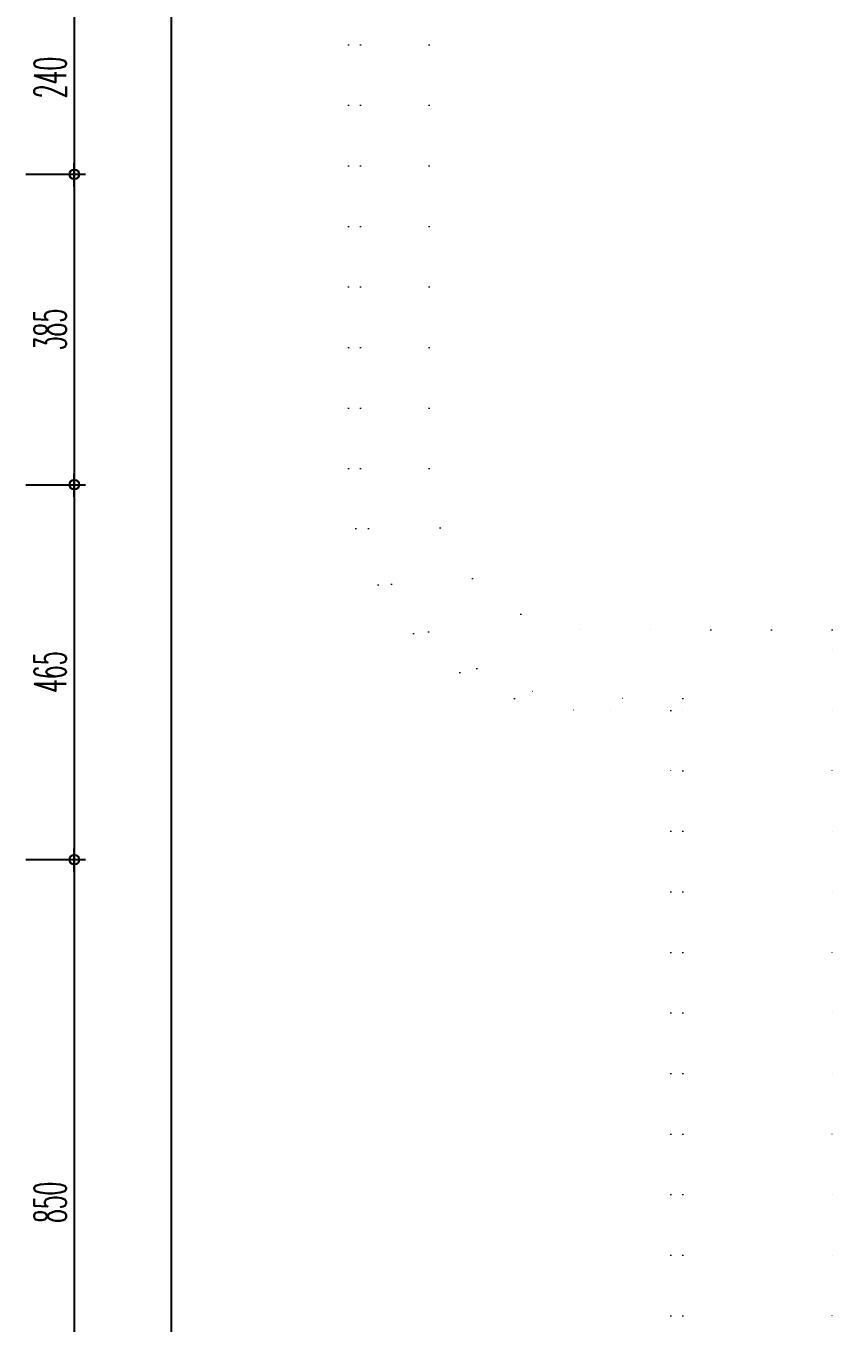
# Model space of a CAD drawing. Extents: x -5598 to 26293, y -3808 to 13850.
# Drawn here: x 21930 to 22930, y 3720 to 5329 of the extents above; entities that cross this region are included whole.
import ezdxf

# ---------------------------------------------------------------- set-up
doc = ezdxf.new("R2010")
doc.units = 0
doc.header["$LTSCALE"] = 100
doc.header["$MEASUREMENT"] = 0
doc.linetypes.add('DOT', pattern=[0.25, 0, -0.25])
doc.layers.add('OLCU DIS', color=7, linetype='Continuous')
doc.layers.add('YOLLAR', color=7, linetype='Continuous', lineweight=15)
doc.styles.add('olcu', font='romans.shx', dxfattribs={"width": 0.5})
doc.dimstyles.new('1-200', dxfattribs={"dimtxt": 40, "dimasz": 2, "dimexe": 0, "dimexo": 0, "dimgap": 10, "dimtad": 1, "dimdec": 4, "dimrnd": 0.1, "dimzin": 9, "dimdsep": 46, "dimtxsty": 'olcu', "dimblk1": 'SOL', "dimblk2": 'SAG', "dimsah": 1, "dimcen": 0, "dimse1": 1, "dimse2": 1, "dimclre": 13, "dimadec": 0, "dimazin": 0, "dimtfac": 1, "dimtdec": 4, "dimtix": 1, "dimtmove": 2, "dimatfit": 2, "dimldrblk": 'SOL', "dimfxl": 0, "dimtolj": 1, "dimarcsym": 0})

# ---------------------------------------------------------------- blocks, each defined once
blk = doc.blocks.new('*U550')
at = {"color": 0, "linetype": 'ByBlock', "ltscale": 3}
for p, q in [((16450, -7540), (16450, -400)), ((16465, -7540), (16465, -400)), ((16550, -7540), (16550, -400)), ((17049.9, -7740), (16750, -7740)), ((17049.9, -15650), (17049.9, -7740)), ((16864.9, -7825), (16750, -7825)), ((16864.9, -15650), (16864.9, -7825)), ((16849.9, -7840), (16750, -7840)), ((16849.9, -15650), (16849.9, -7840))]:
    blk.add_line(p, q, dxfattribs=at)
for radius in [300, 285, 200]:
    blk.add_arc((16750, -7540), radius, 180, 270, dxfattribs=at)
blk = doc.blocks.new('SOL')
at = {"color": 0}
for p, q in [((0, 30), (0, -6.96)), ((7.58, 0), (-6.97, 0))]:
    blk.add_line(p, q, dxfattribs=at)
blk.add_circle((0, 0), 3, dxfattribs=at)
blk = doc.blocks.new('SAG')
at = {"color": 0}
for p, q in [((7.58, 0), (-6.97, 0)), ((0, -30), (0, 6.96))]:
    blk.add_line(p, q, dxfattribs=at)
blk.add_circle((0, 0), 3, dxfattribs=at)
blk = doc.blocks.new('*D462')
at = {"layer": 'OLCU DIS', "color": 0, "lineweight": -2, "transparency": 16777216}
blk.add_line((21990, 5383), (21990, 5147), dxfattribs=at)
at = {"layer": 'OLCU DIS', "color": 0, "lineweight": -2, "transparency": 16777216, "xscale": 2, "yscale": 2, "zscale": 2}
for name, p, rotation in [('SOL', (21990, 5385), 90), ('SAG', (21990, 5145), 270)]:
    blk.add_blockref(name, p, dxfattribs=dict(at, rotation=rotation))
at = {"layer": 'OLCU DIS', "color": 0, "transparency": 16777216, "insert": (21960, 5265), "char_height": 40, "attachment_point": 5, "rotation": 90, "style": 'olcu'}
blk.add_mtext('\\A1;240', dxfattribs=at)
blk = doc.blocks.new('*D463')
at = {"layer": 'OLCU DIS', "color": 0, "lineweight": -2, "transparency": 16777216}
blk.add_line((21990, 5143), (21990, 4762), dxfattribs=at)
at = {"layer": 'OLCU DIS', "color": 0, "lineweight": -2, "transparency": 16777216, "xscale": 2, "yscale": 2, "zscale": 2}
for name, p, rotation in [('SOL', (21990, 5145), 90), ('SAG', (21990, 4760), 270)]:
    blk.add_blockref(name, p, dxfattribs=dict(at, rotation=rotation))
at = {"layer": 'OLCU DIS', "color": 0, "transparency": 16777216, "insert": (21960, 4952.5), "char_height": 40, "attachment_point": 5, "rotation": 90, "style": 'olcu'}
blk.add_mtext('\\A1;385', dxfattribs=at)
blk = doc.blocks.new('*D464')
at = {"layer": 'OLCU DIS', "color": 0, "lineweight": -2, "transparency": 16777216}
blk.add_line((21990, 4758), (21990, 4297), dxfattribs=at)
at = {"layer": 'OLCU DIS', "color": 0, "lineweight": -2, "transparency": 16777216, "xscale": 2, "yscale": 2, "zscale": 2}
for name, p, rotation in [('SOL', (21990, 4760), 90), ('SAG', (21990, 4295), 270)]:
    blk.add_blockref(name, p, dxfattribs=dict(at, rotation=rotation))
at = {"layer": 'OLCU DIS', "color": 0, "transparency": 16777216, "insert": (21960, 4527.5), "char_height": 40, "attachment_point": 5, "rotation": 90, "style": 'olcu'}
blk.add_mtext('\\A1;465', dxfattribs=at)
blk = doc.blocks.new('*D465')
at = {"layer": 'OLCU DIS', "color": 0, "lineweight": -2, "transparency": 16777216}
blk.add_line((21990, 4293), (21990, 3447), dxfattribs=at)
at = {"layer": 'OLCU DIS', "color": 0, "lineweight": -2, "transparency": 16777216, "xscale": 2, "yscale": 2, "zscale": 2}
for name, p, rotation in [('SOL', (21990, 4295), 90), ('SAG', (21990, 3445), 270)]:
    blk.add_blockref(name, p, dxfattribs=dict(at, rotation=rotation))
at = {"layer": 'OLCU DIS', "color": 0, "transparency": 16777216, "insert": (21960, 3870), "char_height": 40, "attachment_point": 5, "rotation": 90, "style": 'olcu'}
blk.add_mtext('\\A1;850', dxfattribs=at)
blk = doc.blocks.new('*D472')
at = {"layer": 'OLCU DIS', "color": 0, "lineweight": -2, "transparency": 16777216}
blk.add_line((22110, 12638), (22110, -338), dxfattribs=at)
at = {"layer": 'OLCU DIS', "color": 0, "lineweight": -2, "transparency": 16777216, "xscale": 2, "yscale": 2, "zscale": 2}
for name, p, rotation in [('SOL', (22110, 12640), 90), ('SAG', (22110, -340), 270)]:
    blk.add_blockref(name, p, dxfattribs=dict(at, rotation=rotation))
at = {"layer": 'OLCU DIS', "color": 0, "transparency": 16777216, "insert": (22080, 5680.9), "char_height": 40, "attachment_point": 5, "rotation": 90, "style": 'olcu'}
blk.add_mtext('\\A1;12980', dxfattribs=at)

msp = doc.modelspace()

# ---------------------------------------------------------------- block references
at = {"layer": 'YOLLAR', "color": 9, "linetype": 'DOT'}
msp.add_blockref('*U550', (5880, 12320.00004), dxfattribs=at)

# ---------------------------------------------------------------- dimensions: what is measured, and where the dimension line sits
at = {"layer": 'OLCU DIS', "color": 7}
dim = msp.add_linear_dim(base=(22110.00016, -340), p1=(21930.00016, 12640), p2=(21930.00016, -340), angle=90, dimstyle='1-200', dxfattribs=at)
dim.commit()
dim.dimension.update_dxf_attribs({"geometry": '*D472', "text_midpoint": (22080.00016, 5680.93522), "dimtype": 160})
for base, p1, p2, picture, middle in [((21990.00016, 5145), (21990.00016, 5385), (21990.00016, 5145), '*D462', (21960.00016, 5265)), ((21990.00016, 4760), (21990.00016, 5145), (21990.00016, 4760), '*D463', (21960.00016, 4952.5)), ((21990.00016, 4295), (21990.00016, 4760), (21990.00016, 4295), '*D464', (21960.00016, 4527.5)), ((21990.00016, 3445), (21990.00016, 4295), (21990.00016, 3445), '*D465', (21960.00016, 3870))]:
    dim = msp.add_linear_dim(base=base, p1=p1, p2=p2, angle=90, dimstyle='1-200', dxfattribs=at)
    dim.commit()
    dim.dimension.update_dxf_attribs({"geometry": picture, "text_midpoint": middle})

doc.saveas('drawing.dxf')
